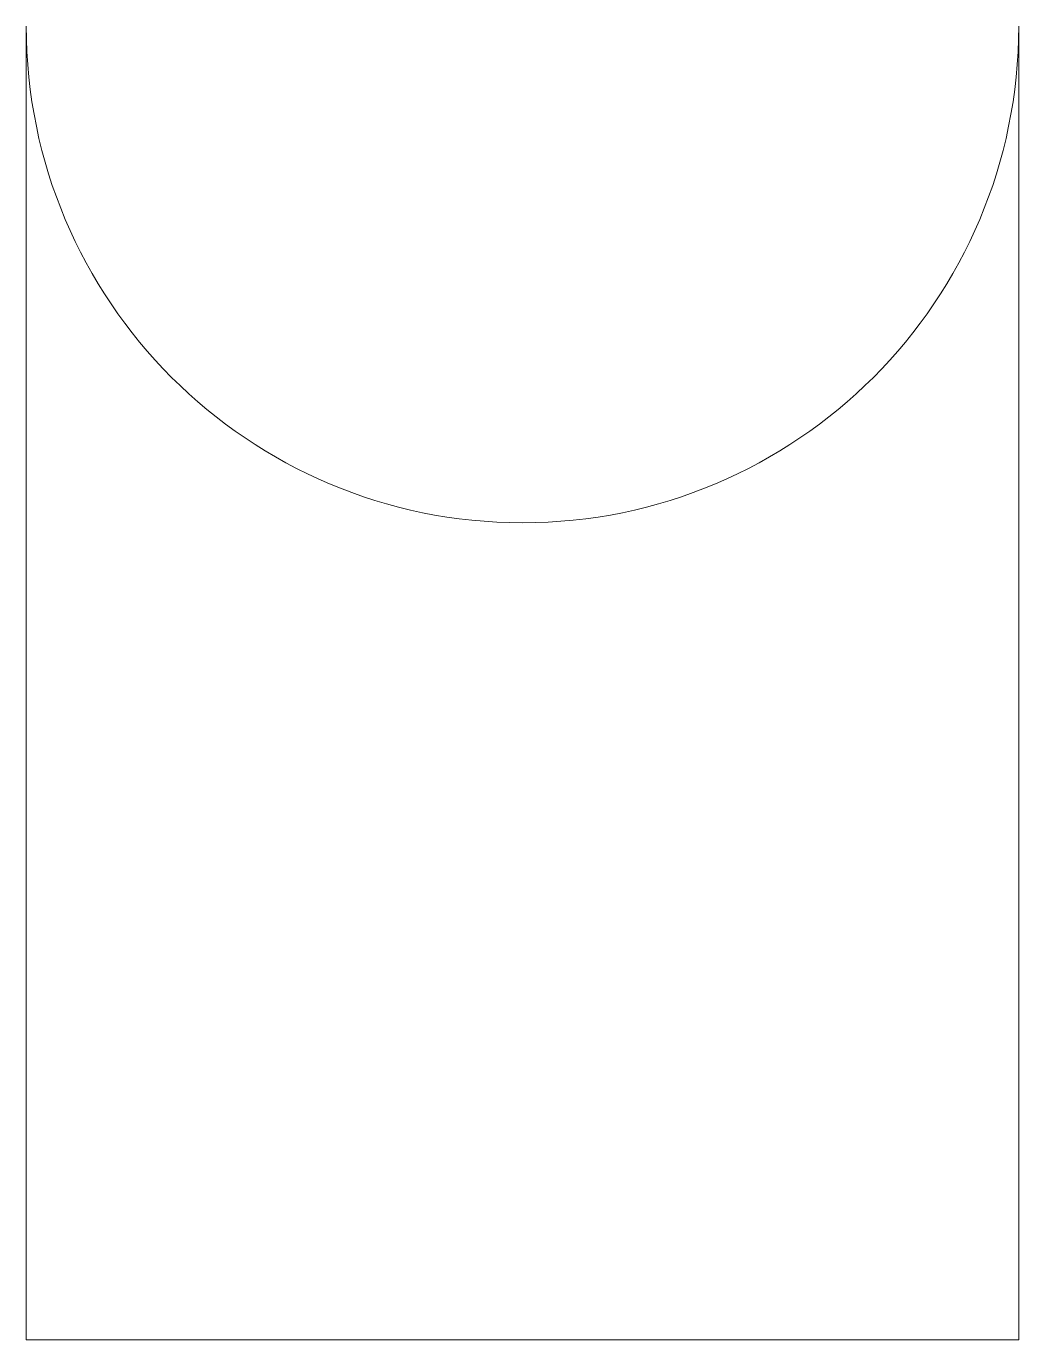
# Model space of a CAD drawing. Header units: inches. Extents: x -0.95 to 0.95, y -2.5 to 0.
import ezdxf

# ---------------------------------------------------------------- set-up
doc = ezdxf.new("R2010")
doc.units = ezdxf.units.IN
doc.header["$MEASUREMENT"] = 0

msp = doc.modelspace()

# ---------------------------------------------------------------- linework, layer by layer
at = {"color": 7, "linetype": 'Continuous', "lineweight": 15}
for p, q in [((-0.945, 0), (-0.945, -2.5)), ((0.945, -2.5), (0.945, 0)), ((-0.945, -2.5), (0.945, -2.5))]:
    msp.add_line(p, q, dxfattribs=at)
msp.add_arc((0, 0), 0.945, 180, 0, dxfattribs=at)

doc.saveas('drawing.dxf')
